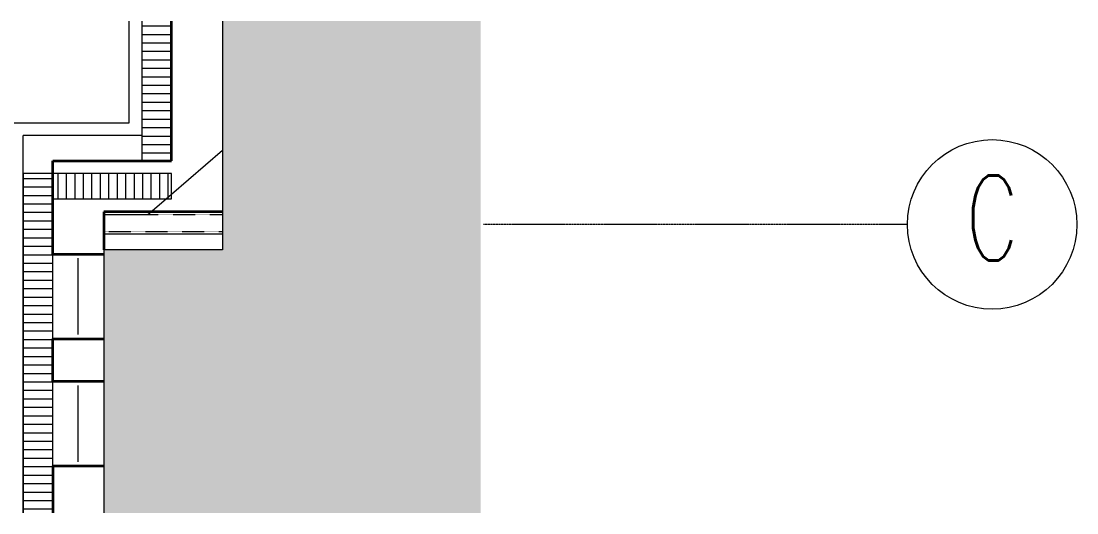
# Model space of a CAD drawing. Header units: millimetres. Extents: x 10569 to 232243, y -25347 to 80743.
# Drawn here: x 145743 to 158199, y 27454 to 33256 of the extents above; entities that cross this region are included whole.
import ezdxf

# ---------------------------------------------------------------- set-up
doc = ezdxf.new("R2010")
doc.units = ezdxf.units.MM
doc.linetypes.add('Grid Line__1_200_', pattern=[10.5, 6, -1.5, 1.5, -1.5])
doc.linetypes.add('Overhead', pattern=[3.96875, 2.38125, -1.5875])
for name, color, linetype, lineweight in [('A-ANNO-NOTE', 131, 'Continuous', 25), ('A-DETL', 90, 'Continuous', 9), ('A-DETL-GENF', 92, 'Continuous', 20), ('A-DETL-THIN', 151, 'Continuous', 9), ('A-GLAZ', 151, 'Continuous', 9), ('A-WALL', 113, 'Continuous', 20), ('S-GRID', 1, 'Continuous', 5), ('S-GRID-IDEN', 1, 'Continuous', 25), ('S-STRS', 31, 'Continuous', 20), ('S-STRS-MBND', 31, 'Overhead', 20)]:
    doc.layers.add(name, color=color, linetype=linetype, lineweight=lineweight)
doc.styles.add('RomanS', font='romans__.ttf', dxfattribs={"width": 0.7, "height": 1003.164557})

# ---------------------------------------------------------------- blocks, each defined once
blk = doc.blocks.new('DLN_Louvre - 1000x800 _WH_ _ML24_-18938023-Copy _5_ of G_F')
at = {"layer": 'A-GLAZ'}
blk.add_line((-450, 0), (450, 0), dxfattribs=at)
blk = doc.blocks.new('Grid - Bubble - 10mm-1724413-Copy _5_ of G_F')
at = {"layer": 'A-ANNO-NOTE', "lineweight": 5}
blk.add_circle((0, 0), 5, dxfattribs=at)

msp = doc.modelspace()

# ---------------------------------------------------------------- hatches: boundary and pattern name
at = {"layer": 'A-DETL-GENF', "lineweight": 9}
h = msp.add_hatch(dxfattribs=at)
h.set_pattern_fill('FP_924', color=250, style=0, pattern_type=2)
h.set_pattern_definition([(0, (54079.01, 0), (0, 100), [])])
h.paths.add_polyline_path([(146118.30221, 27453.7566), (146118.30221, 31457.48546), (145768.30221, 31457.48546), (145768.30221, 27453.7566), (146064.09312, 27453.7566)], flags=0)
h.paths.add_polyline_path([(147246.25949, 31607.48546), (147518.30221, 31607.48546), (147518.30221, 33256.07351), (147168.30221, 33256.07351), (147168.30221, 31607.48546)], flags=0)
at = {"layer": 'A-DETL-GENF'}
h = msp.add_hatch(color=8, dxfattribs=at)
h.paths.add_polyline_path([(150966.65764, 27453.7566), (151166.08314, 27453.7566), (151166.08314, 33256.07351), (148118.30221, 33256.07351), (148118.30221, 30557.48547), (146718.30221, 30557.48547), (146718.30221, 27453.7566), (150959.42971, 27453.7566)], flags=0)
h.paths.add_polyline_path([(150990.39314, 30958.83883), (150990.39713, 30958.84132), (150970.30589, 31025.31619)], flags=0)
at = {"layer": 'A-DETL-GENF', "lineweight": 9}
h = msp.add_hatch(dxfattribs=at)
h.set_pattern_fill('FP_923', color=250, style=0, pattern_type=2)
h.set_pattern_definition([(90, (54079.01, 0), (-100, 6e-15), [])])
h.paths.add_polyline_path([(146568.30221, 31157.48546), (147518.30221, 31157.48546), (147518.30221, 31457.48546), (146118.30221, 31457.48546), (146118.30221, 31157.48546), (146495.72157, 31157.48546)], flags=0)

# ---------------------------------------------------------------- linework, layer by layer
at = {"layer": 'A-DETL'}
for p, q in [((148118.30221, 33256.07351), (148118.30221, 30557.48547)), ((148118.30221, 30557.48547), (146718.30221, 30557.48547)), ((146718.30221, 30557.48547), (146718.30221, 27453.7566))]:
    msp.add_line(p, q, dxfattribs=at)
at = {"layer": 'A-DETL-THIN'}
for p, q in [((147168.30221, 33256.07351), (147168.30221, 31607.48546)), ((147518.30221, 31607.48546), (147518.30221, 33256.07351)), ((147168.30221, 31607.48546), (147518.30221, 31607.48546)), ((146118.30221, 31457.48546), (145768.30221, 31457.48546)), ((145768.30221, 31457.48546), (145768.30221, 27453.7566)), ((147518.30221, 31457.48546), (146118.30221, 31457.48546)), ((146118.30221, 31457.48546), (146118.30221, 31157.48546)), ((146118.30221, 27453.7566), (146118.30221, 31457.48546)), ((147518.30221, 31157.48546), (147518.30221, 31457.48546)), ((146118.30221, 31157.48546), (147518.30221, 31157.48546))]:
    msp.add_line(p, q, dxfattribs=at)
at = {"layer": 'A-WALL'}
for p, q in [((147018.30221, 32057.48546), (147018.30221, 33256.07351)), ((147168.30221, 33256.07351), (147168.30221, 32057.48546)), ((145618.30221, 32057.48546), (147018.30221, 32057.48546)), ((147168.30221, 32057.48546), (147168.30221, 31907.48546)), ((147168.30221, 31907.48546), (145768.30221, 31907.48546)), ((145768.30221, 27453.7566), (145768.30221, 31907.48546)), ((146118.30221, 29507.48546), (146118.30221, 30507.48546)), ((146118.30221, 28007.48546), (146118.30221, 29007.48546))]:
    msp.add_line(p, q, dxfattribs=at)
at = {"layer": 'A-WALL', "lineweight": 35}
for p, q in [((147518.30221, 31607.48546), (147518.30221, 33256.07351)), ((146118.30221, 30507.48546), (146118.30221, 31607.48546)), ((146118.30221, 31607.48546), (147518.30221, 31607.48546)), ((146718.30221, 31007.48546), (146718.30221, 30557.48547)), ((148118.30221, 31007.48546), (146718.30221, 31007.48546)), ((146118.30221, 30507.48546), (146718.30221, 30507.48546)), ((146118.30221, 29007.48546), (146118.30221, 29507.48546)), ((146118.30221, 29507.48546), (146718.30221, 29507.48546)), ((146118.30221, 29007.48546), (146718.30221, 29007.48546)), ((146118.30221, 28007.48546), (146118.30221, 27453.7566)), ((146118.30221, 28007.48546), (146718.30221, 28007.48546))]:
    msp.add_line(p, q, dxfattribs=at)
at = {"layer": 'S-GRID', "linetype": 'Grid Line__1_200_'}
msp.add_line((156199.4971, 30857.48546), (151199.4971, 30857.48546), dxfattribs=at)
at = {"layer": 'S-STRS', "lineweight": 15}
for p, q in [((146718.30221, 30972.48546), (147239.20063, 30972.48546)), ((146718.30221, 30747.48559), (148118.30221, 30747.48559))]:
    msp.add_line(p, q, dxfattribs=at)
at = {"layer": 'S-STRS', "linetype": 'Overhead', "lineweight": 15}
msp.add_line((146718.30221, 30772.48559), (148118.30221, 30772.48559), dxfattribs=at)
at = {"layer": 'S-STRS-MBND', "linetype": 'Continuous', "lineweight": 15}
for p, q in [((147518.30221, 31213.59909), (148118.30221, 31731.93431)), ((147239.20063, 30972.48546), (147453.34776, 31157.48546)), ((147453.34776, 31157.48546), (147518.30221, 31213.59909))]:
    msp.add_line(p, q, dxfattribs=at)
at = {"layer": 'S-STRS-MBND', "lineweight": 15}
msp.add_line((147239.20063, 30972.48546), (148118.30221, 30972.48546), dxfattribs=at)

# ---------------------------------------------------------------- block references
at = {"layer": 'A-GLAZ', "rotation": 89.99999999999997}
for p in [(146418.30221, 30007.48546), (146418.30221, 28507.48546)]:
    msp.add_blockref('DLN_Louvre - 1000x800 _WH_ _ML24_-18938023-Copy _5_ of G_F', p, dxfattribs=at)
at = {"layer": 'S-GRID-IDEN', "lineweight": 5, "xscale": 199.9999999999999, "yscale": 199.9999999999999, "zscale": 199.9999999999999, "rotation": 90.00000000000007}
msp.add_blockref('Grid - Bubble - 10mm-1724413-Copy _5_ of G_F', (157199.4971, 30857.48546), dxfattribs=at)

# ---------------------------------------------------------------- texts
at = {"layer": 'S-GRID-IDEN', "lineweight": 5, "insert": (157200.34117, 31435.91621), "char_height": 1003.164557, "width": 984, "attachment_point": 2, "line_spacing_factor": 0.964689, "style": 'RomanS'}
msp.add_mtext('\\fRomanS|b0|i0|c134|p2|;\\W.7;C', dxfattribs=at)

doc.saveas('drawing.dxf')
